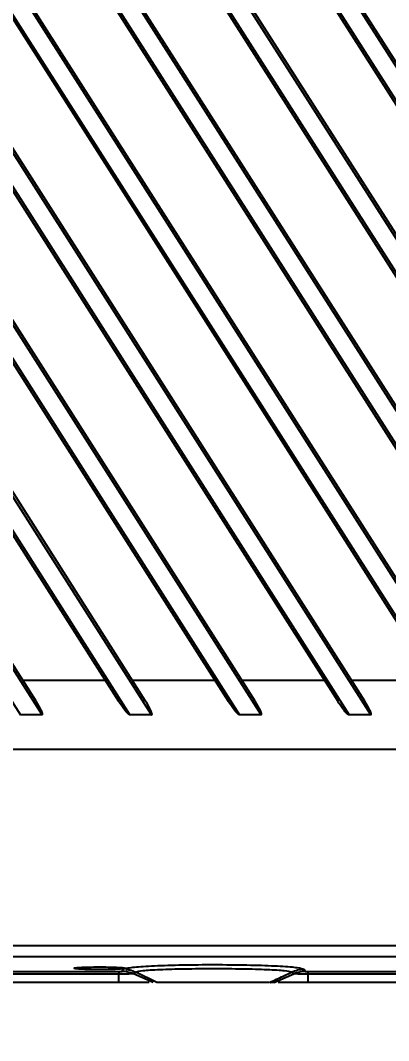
# Model space of a CAD drawing. Header units: millimetres. Extents: x 620 to 19791, y 2539 to 6969.
# Drawn here: x 8587.4 to 8619.6, y 3378.1 to 3467.5 of the extents above; entities that cross this region are included whole.
import ezdxf

# ---------------------------------------------------------------- set-up
doc = ezdxf.new("R2010")
doc.units = ezdxf.units.MM
doc.styles.get("Standard").update_dxf_attribs({"font": 'arial.ttf'})
doc.dimstyles.new('缩小5倍', dxfattribs={"dimtxt": 40, "dimasz": 20, "dimexe": 1, "dimexo": 0.2, "dimgap": 0, "dimtad": 1, "dimtoh": 1, "dimdec": 1, "dimzin": 9, "dimdsep": 46, "dimtxsty": 'Standard', "dimblk": '_FILLED', "dimcen": 0.2, "dimclrd": 256, "dimclre": 256, "dimclrt": 256, "dimadec": 1, "dimazin": 2, "dimtfac": 1, "dimtdec": 1, "dimtofl": 0, "dimtmove": 0, "dimatfit": 3, "dimldrblk": '_FILLED', "dimfxl": 1, "dimtolj": 1, "dimtzin": 0, "dimarcsym": 0})

# ---------------------------------------------------------------- blocks, each defined once
blk = doc.blocks.new('_FILLED')
at = {"color": 0, "linetype": 'ByBlock'}
blk.add_solid([(0, 0), (-1, 0.15), (-1, -0.15)], dxfattribs=at)
blk = doc.blocks.new('*D200')
at = {"lineweight": -2, "transparency": 16777216}
for p, q in [((8793.444, 3408.085), (8793.444, 3220.929)), ((8799.444, 3408.085), (8799.444, 3220.929)), ((8773.444, 3221.929), (8490.906, 3221.929)), ((8819.444, 3221.929), (8839.444, 3221.929))]:
    blk.add_line(p, q, dxfattribs=at)
at = {"layer": 'Defpoints', "color": 0, "transparency": 16777216}
for p in [(8793.444, 3408.285), (8799.444, 3408.285), (8799.444, 3221.929)]:
    blk.add_point(p, dxfattribs=at)
at = {"lineweight": -2, "transparency": 16777216, "xscale": 20, "yscale": 20, "zscale": 20}
blk.add_blockref('_FILLED', (8793.444, 3221.929), dxfattribs=at)
at = {"lineweight": -2, "transparency": 16777216, "xscale": 20, "yscale": 20, "zscale": 20, "rotation": 180}
blk.add_blockref('_FILLED', (8799.444, 3221.929), dxfattribs=at)
at = {"transparency": 16777216, "insert": (8622.175, 3247.822), "char_height": 40, "attachment_point": 5}
blk.add_mtext('\\A1;6mm [1/4"]', dxfattribs=at)
blk = doc.blocks.new('*D201')
at = {"lineweight": -2, "transparency": 16777216}
for p, q in [((8793.244, 3408.285), (8793.644, 3408.285)), ((8793.444, 3408.085), (8793.444, 3408.485)), ((8739.75, 3283.811), (8784.136, 3386.706)), ((8352.192, 3283.811), (8739.75, 3283.811))]:
    blk.add_line(p, q, dxfattribs=at)
at = {"layer": 'Defpoints', "color": 0, "transparency": 16777216}
for p in [(8793.444, 3408.285), (8792.057, 3405.071)]:
    blk.add_point(p, dxfattribs=at)
at = {"lineweight": -2, "transparency": 16777216, "xscale": 20, "yscale": 20, "zscale": 20, "rotation": 66.66636155327049}
blk.add_blockref('_FILLED', (8792.057, 3405.071), dxfattribs=at)
at = {"transparency": 16777216, "insert": (8545.971, 3309.705), "char_height": 40, "attachment_point": 5}
blk.add_mtext('\\A1;R3.5mm [R1/8"]', dxfattribs=at)
blk = doc.blocks.new('tgd')
at = {"color": 7, "linetype": 'Continuous', "lineweight": 25}
for p, q in [((18260.785, 4751.505), (18145.687, 4932.172)), ((18259.374, 4754.091), (18145.856, 4932.279)), ((18145.687, 4929.194), (18260.44, 4749.068)), ((18145.519, 4929.087), (18259.075, 4750.839)), ((18256.852, 4742.603), (18145.687, 4917.096)), ((18256.071, 4744.202), (18145.856, 4917.204)), ((18145.519, 4914.011), (18254.61, 4742.772)), ((18145.687, 4914.119), (18255.245, 4742.147)), ((18249.852, 4738.515), (18145.687, 4902.021)), ((18249.178, 4739.946), (18145.856, 4902.129)), ((18145.519, 4898.936), (18247.141, 4739.421)), ((18145.687, 4899.043), (18248.196, 4738.136)), ((18240.852, 4737.562), (18145.686, 4886.945)), ((18240.328, 4738.761), (18145.856, 4887.053)), ((18145.519, 4883.86), (18237.958, 4738.761)), ((18145.687, 4883.968), (18238.958, 4737.561)), ((18231.252, 4737.561), (18145.687, 4871.87)), ((18230.725, 4738.761), (18145.856, 4871.978)), ((18145.519, 4868.785), (18228.353, 4738.761)), ((18145.687, 4868.892), (18229.355, 4737.561)), ((18221.648, 4737.561), (18145.687, 4856.795)), ((18221.121, 4738.761), (18145.856, 4856.902)), ((18145.519, 4853.71), (18218.749, 4738.761)), ((18145.687, 4853.817), (18219.751, 4737.561)), ((18212.044, 4737.561), (18145.687, 4841.72)), ((18211.517, 4738.761), (18145.856, 4841.827)), ((18145.519, 4838.634), (18209.145, 4738.761)), ((18145.687, 4838.742), (18210.147, 4737.561)), ((18202.44, 4737.561), (18145.687, 4826.644)), ((18201.913, 4738.761), (18145.856, 4826.752)), ((18145.687, 4823.666), (18200.543, 4737.561)), ((18207.999, 4740.561), (18200.766, 4740.561)), ((18217.603, 4740.561), (18210.37, 4740.561)), ((18227.207, 4740.561), (18219.974, 4740.561)), ((18236.811, 4740.561), (18229.578, 4740.561)), ((18202.44, 4737.561), (18200.543, 4737.561)), ((18212.044, 4737.561), (18210.147, 4737.561)), ((18221.648, 4737.561), (18219.751, 4737.561)), ((18231.252, 4737.561), (18229.355, 4737.561)), ((18171.31, 4734.561), (18245.241, 4734.561)), ((18168.065, 4717.341), (18266.891, 4717.341)), ((18268.882, 4716.343), (18166.074, 4716.343)), ((18165.619, 4715.056), (18209.185, 4715.056)), ((18209.185, 4714.831), (18165.619, 4714.831)), ((18209.185, 4715.056), (18209.185, 4714.831)), ((18209.185, 4714.106), (18209.185, 4714.831)), ((18209.452, 4715.07), (18209.556, 4715.266)), ((18209.635, 4715.311), (18209.723, 4715.336)), ((18209.723, 4715.336), (18209.728, 4715.344)), ((18210.653, 4715.01), (18210.453, 4714.861)), ((18212.174, 4714.106), (18210.453, 4714.86)), ((18212.497, 4714.106), (18210.653, 4715.01)), ((18225.4, 4715.266), (18225.504, 4715.07)), ((18225.771, 4715.056), (18269.337, 4715.056)), ((18225.771, 4714.831), (18225.771, 4715.056)), ((18225.771, 4714.106), (18225.771, 4714.831)), ((18269.337, 4714.831), (18225.771, 4714.831)), ((18209.185, 4714.106), (18165.619, 4714.106)), ((18222.782, 4714.106), (18222.459, 4714.106)), ((18269.337, 4714.106), (18225.771, 4714.106))]:
    blk.add_line(p, q, dxfattribs=at)
at = {"color": 8, "linetype": 'Continuous', "lineweight": 25}
blk.add_line((18223.569, 4714.65), (18224.303, 4715.01), dxfattribs=at)
at = {"color": 7, "linetype": 'Continuous', "lineweight": 25, "flags": 128}
for points in [[(18222.459, 4714.106), (18223.381, 4714.558), (18223.569, 4714.65)], [(18222.782, 4714.106), (18223.643, 4714.483), (18224.503, 4714.861)]]:
    blk.add_lwpolyline(points, dxfattribs=at)
at = {"color": 7, "linetype": 'Continuous', "lineweight": 25}
for points, knots in [([(18202.44, 4737.561), (18202.448, 4737.565), (18202.459, 4737.571), (18202.47, 4737.584), (18202.476, 4737.597), (18202.479, 4737.657), (18202.44, 4737.776), (18202.28, 4738.171), (18202.078, 4738.494), (18201.913, 4738.761)], [0, 0, 0, 0, 0.019687, 0.028147, 0.036202, 0.051516, 0.160476, 0.30857, 1, 1, 1, 1]), ([(18210.147, 4737.561), (18210.132, 4737.562), (18210.1, 4737.565), (18209.879, 4737.707), (18209.581, 4738.135), (18209.299, 4738.54), (18209.145, 4738.761)], [0, 0, 0, 0, 0.028461, 0.058998, 0.486065, 1, 1, 1, 1]), ([(18212.044, 4737.561), (18212.052, 4737.565), (18212.063, 4737.571), (18212.074, 4737.584), (18212.08, 4737.597), (18212.083, 4737.657), (18212.044, 4737.776), (18211.884, 4738.171), (18211.682, 4738.494), (18211.517, 4738.761)], [0, 0, 0, 0, 0.019687, 0.028147, 0.036202, 0.051516, 0.160476, 0.30857, 1, 1, 1, 1]), ([(18219.751, 4737.561), (18219.736, 4737.562), (18219.704, 4737.565), (18219.483, 4737.707), (18219.185, 4738.135), (18218.903, 4738.54), (18218.749, 4738.761)], [0, 0, 0, 0, 0.028461, 0.059006, 0.486066, 1, 1, 1, 1]), ([(18221.648, 4737.561), (18221.656, 4737.565), (18221.667, 4737.571), (18221.678, 4737.584), (18221.684, 4737.597), (18221.687, 4737.657), (18221.648, 4737.776), (18221.488, 4738.171), (18221.287, 4738.494), (18221.121, 4738.761)], [0, 0, 0, 0, 0.019687, 0.028147, 0.036202, 0.051516, 0.160476, 0.30857, 1, 1, 1, 1]), ([(18229.355, 4737.561), (18229.34, 4737.562), (18229.308, 4737.565), (18229.087, 4737.707), (18228.789, 4738.135), (18228.507, 4738.54), (18228.353, 4738.761)], [0, 0, 0, 0, 0.028461, 0.059006, 0.486066, 1, 1, 1, 1]), ([(18231.252, 4737.561), (18231.26, 4737.565), (18231.272, 4737.571), (18231.282, 4737.584), (18231.288, 4737.597), (18231.291, 4737.657), (18231.252, 4737.776), (18231.092, 4738.171), (18230.891, 4738.494), (18230.725, 4738.761)], [0, 0, 0, 0, 0.019687, 0.028147, 0.036202, 0.051516, 0.160476, 0.30857, 1, 1, 1, 1]), ([(18205.228, 4715.344), (18205.237, 4715.353), (18205.256, 4715.369), (18205.412, 4715.393), (18205.643, 4715.414), (18205.95, 4715.432), (18206.322, 4715.446), (18206.874, 4715.459), (18207.611, 4715.465), (18208.442, 4715.453), (18209.131, 4715.428), (18209.523, 4715.397), (18209.703, 4715.368), (18209.721, 4715.352), (18209.729, 4715.344)], [0, 0, 0, 0, 0.067505, 0.134883, 0.199724, 0.264415, 0.329587, 0.39564, 0.520224, 0.637299, 0.753163, 0.86939, 0.934507, 1, 1, 1, 1]), ([(18209.729, 4715.344), (18210.055, 4715.391), (18210.704, 4715.486), (18212.78, 4715.594), (18215.391, 4715.659), (18218.296, 4715.67), (18221.114, 4715.629), (18223.42, 4715.537), (18224.998, 4715.411), (18225.265, 4715.314), (18225.4, 4715.266)], [0, 0, 0, 0, 0.1262862, 0.2517101, 0.3765366, 0.5017333, 0.6290278, 0.7551572, 0.8769869, 1, 1, 1, 1]), ([(18209.635, 4715.311), (18209.532, 4715.298), (18209.327, 4715.272), (18208.713, 4715.243), (18207.962, 4715.226), (18207.146, 4715.225), (18206.372, 4715.239), (18205.743, 4715.265), (18205.311, 4715.302), (18205.256, 4715.33), (18205.228, 4715.344)], [0, 0, 0, 0, 0.125172, 0.250263, 0.375229, 0.500155, 0.625064, 0.750018, 0.874988, 1, 1, 1, 1]), ([(18209.185, 4715.056), (18209.219, 4715.056), (18209.287, 4715.056), (18209.374, 4715.059), (18209.426, 4715.063), (18209.45, 4715.067), (18209.451, 4715.069), (18209.452, 4715.07)], [0, 0, 0, 0, 0.238994, 0.480173, 0.726106, 0.86141, 1, 1, 1, 1]), ([(18210.453, 4714.86), (18210.424, 4714.857), (18210.367, 4714.849), (18210.073, 4714.839), (18209.663, 4714.832), (18209.344, 4714.831), (18209.185, 4714.831)], [0, 0, 0, 0, 0.2504711, 0.5003518, 0.7500526, 1, 1, 1, 1]), ([(18210.453, 4714.861), (18210.291, 4714.921), (18209.968, 4715.043), (18209.624, 4715.061), (18209.452, 4715.07)], [0, 0, 0, 0, 0.500074, 1, 1, 1, 1]), ([(18224.303, 4715.01), (18224.159, 4715.048), (18223.873, 4715.123), (18222.268, 4715.216), (18220.061, 4715.277), (18217.478, 4715.299), (18214.895, 4715.277), (18212.688, 4715.216), (18211.083, 4715.123), (18210.796, 4715.048), (18210.653, 4715.01)], [0, 0, 0, 0, 0.125541, 0.25062, 0.375386, 0.499999, 0.624611, 0.749379, 0.874458, 1, 1, 1, 1]), ([(18222.394, 4714.1), (18222.594, 4714.195), (18222.996, 4714.386), (18223.387, 4714.563), (18223.583, 4714.651)], [0, 0, 0, 0, 0.4994, 1, 1, 1, 1]), ([(18224.303, 4715.01), (18224.478, 4715.084), (18224.829, 4715.232), (18225.209, 4715.254), (18225.4, 4715.266)], [0, 0, 0, 0, 0.499307, 1, 1, 1, 1]), ([(18224.503, 4714.861), (18224.471, 4714.886), (18224.407, 4714.936), (18224.338, 4714.985), (18224.303, 4715.01)], [0, 0, 0, 0, 0.499517, 1, 1, 1, 1]), ([(18225.504, 4715.07), (18225.332, 4715.061), (18224.987, 4715.043), (18224.665, 4714.921), (18224.503, 4714.861)], [0, 0, 0, 0, 0.500543, 1, 1, 1, 1]), ([(18225.771, 4714.831), (18225.612, 4714.831), (18225.293, 4714.832), (18224.883, 4714.839), (18224.589, 4714.849), (18224.532, 4714.857), (18224.503, 4714.861)], [0, 0, 0, 0, 0.249937, 0.499641, 0.749523, 1, 1, 1, 1]), ([(18225.504, 4715.07), (18225.507, 4715.068), (18225.512, 4715.064), (18225.563, 4715.061), (18225.616, 4715.058), (18225.663, 4715.057), (18225.716, 4715.056), (18225.752, 4715.056), (18225.771, 4715.056)], [0, 0, 0, 0, 0.239535, 0.482393, 0.61466, 0.741111, 0.86756, 1, 1, 1, 1]), ([(18211.824, 4714.106), (18211.635, 4714.106), (18211.244, 4714.106), (18210.275, 4714.106), (18209.543, 4714.106), (18209.185, 4714.106)], [0, 0, 0, 0, 0.32141, 0.668151, 1, 1, 1, 1]), ([(18222.358, 4714.106), (18222.256, 4714.106), (18222.028, 4714.106), (18220.909, 4714.106), (18219.324, 4714.106), (18217.478, 4714.106), (18215.633, 4714.106), (18214.042, 4714.106), (18212.864, 4714.106), (18212.62, 4714.106), (18212.497, 4714.106)], [0, 0, 0, 0, 0.103469, 0.232009, 0.359703, 0.487072, 0.61444, 0.742135, 0.870675, 1, 1, 1, 1]), ([(18225.771, 4714.106), (18225.403, 4714.106), (18224.66, 4714.106), (18223.694, 4714.106), (18223.313, 4714.106), (18223.132, 4714.106)], [0, 0, 0, 0, 0.340802, 0.687639, 1, 1, 1, 1])]:
    blk.add_open_spline(points, degree=3, knots=knots, dxfattribs=at)
at = {"color": 8, "linetype": 'Continuous', "lineweight": 25}
blk.add_open_spline([(18209.77, 4715.241), (18209.888, 4715.232), (18210.195, 4715.21), (18210.478, 4715.087), (18210.653, 4715.01)], degree=3, knots=[0, 0, 0, 0, 0.3838345, 1, 1, 1, 1], dxfattribs=at)

msp = doc.modelspace()

# ---------------------------------------------------------------- block references
msp.add_blockref('tgd', (-9613.17641, -1330.91272))

# ---------------------------------------------------------------- dimensions: what is measured, and where the dimension line sits
at = {"color": 1}
dim = msp.add_radius_dim(center=(8793.44355, 3408.28452), mpoint=(8792.05726, 3405.07078), dimstyle='缩小5倍', override={"dimpost": 'mm'}, dxfattribs=at)
dim.commit()
dim.dimension.update_dxf_attribs({"geometry": '*D201', "text_midpoint": (8545.97133, 3283.81144), "dimtype": 164})
dim = msp.add_linear_dim(base=(8799.44355, 3221.92884), p1=(8793.44355, 3408.28452), p2=(8799.44355, 3408.28452), dimstyle='缩小5倍', override={"dimpost": 'mm'}, dxfattribs=at)
dim.commit()
dim.dimension.update_dxf_attribs({"geometry": '*D200', "text_midpoint": (8622.1748, 3221.92884), "dimtype": 160})

doc.saveas('drawing.dxf')
